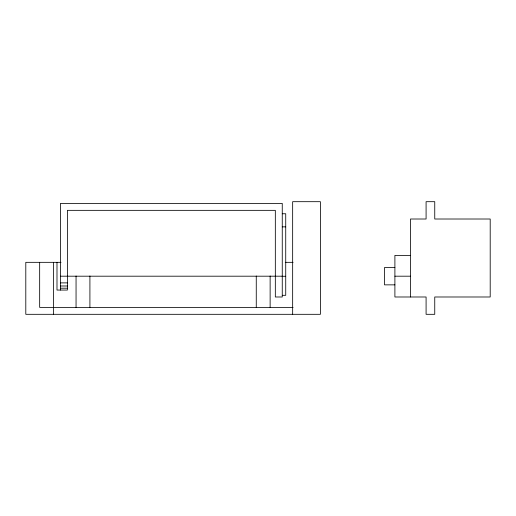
<?xml version="1.0" encoding="UTF-8"?>
<svg xmlns="http://www.w3.org/2000/svg" width="516" height="516" viewBox="0 0 516 516"><rect width="100%" height="100%" fill="white"/><g stroke="black" fill="none" stroke-linecap="round" stroke-linejoin="round"><path stroke-width="0.77" d="M282.258 213.753L285.729 213.753L285.729 295.313L282.258 295.313M282.258 226.853L285.729 226.853M410.491 255.401L394.895 255.401L394.895 296.99L426.087 296.99L426.087 314.315L434.749 314.315L434.749 296.99L490.2 296.99L490.2 219.01L434.749 219.01L434.749 201.685L426.087 201.685L426.087 219.01L410.491 219.01L410.491 296.99M61.023 262.334L25.8 262.334L25.8 314.315L320.384 314.315L320.384 201.685L292.656 201.685L292.656 314.315M285.284 262.334L293.069 262.334M394.895 267.533L384.497 267.533L384.497 284.858L394.895 284.858M60.456 276.195L282.258 276.195M394.895 276.195L410.491 276.195M282.258 276.279L285.729 276.279M60.456 282.884L67.39 282.884M60.456 285.999L67.39 285.999M60.456 288.199L67.39 288.199M293.069 307.388L39.661 307.388L39.661 262.334M270.132 276.008L270.132 307.388M256.265 276.008L256.265 307.388M89.913 276.008L89.913 307.388M76.052 276.008L76.052 307.388M60.456 290.057L60.456 203.414L282.258 203.414L282.258 296.99L275.331 296.99L275.331 210.347L67.39 210.347L67.39 290.057L56.992 290.057L56.992 262.334M53.529 262.334L53.529 314.315"/></g></svg>
